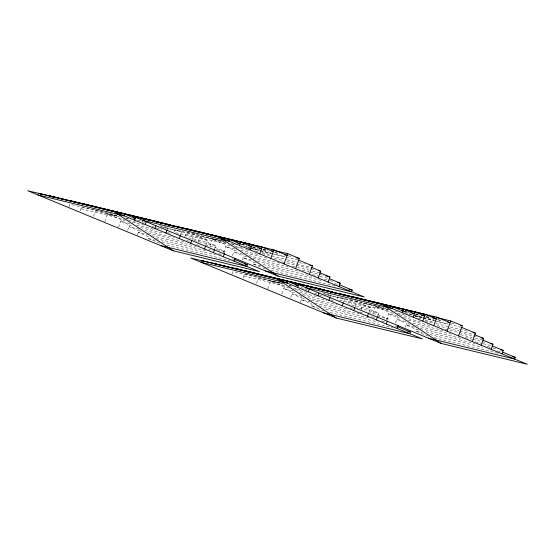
<?xml version="1.0" encoding="UTF-8"?>
<svg xmlns="http://www.w3.org/2000/svg" width="555" height="555" viewBox="0 0 555 555"><rect width="100%" height="100%" fill="white"/><g stroke="black" fill="none" stroke-linecap="round" stroke-linejoin="round"><path stroke-width="0.42" stroke-dasharray="2.77 2.08" d="M180.611 234.765L182.317 230.034M343.614 302.031L345.314 297.3M68.931 206.953L69.916 204.24L117.632 215.784M80.204 210.831L81.675 206.772L116.834 215.278M93.566 216.166L95.481 210.872L118.083 216.346M104.805 221.653L108.232 212.218M118.541 227.342L121.351 219.593L126.373 220.807M127.657 230.29L129.593 224.948L132.936 225.76M137.293 235.167L138.903 230.734L141.414 231.338M159.583 243.187L148.525 238.622L149.142 236.916L138.285 232.434L147.491 234.668M167.166 229.666L167.901 227.633M174.02 231.643L174.756 229.603L224.151 241.557M184.801 236.874L186.515 232.143M192.155 239.427L194.458 233.086M198.128 242.292L200.32 236.243L225.434 242.32M205.863 245.185L207.577 240.461L193.834 234.786L162.858 227.293M209.922 246.247L213.065 237.589M214.681 248.966L215.819 245.816L206.959 242.16L186.029 237.096M223.381 252.712L226.19 244.963L230.374 245.976M224.72 252.733L225.129 251.595L215.208 247.502L205.995 245.275M232.496 255.661L234.432 250.319L236.943 250.929M231.928 274.219L232.913 271.506L280.636 283.05M242.382 259.851L243.742 256.105L247.086 256.909M243.201 278.097L244.672 274.038L280.67 282.745M265.214 268.884L253.364 263.993L253.982 262.286L255.654 262.695M256.563 283.432L258.477 278.138L282.759 284.014M267.801 288.919L271.228 279.484M281.815 293.852L284.347 286.859L289.37 288.08M290.653 297.556L292.589 292.214L295.94 293.026M300.297 302.433L301.899 298L304.411 298.604M324.162 311.105L311.522 305.888L312.139 304.182L301.282 299.7L310.488 301.934M330.412 296.252L330.898 294.899M337.017 298.909L337.752 296.87L387.147 308.823M347.798 304.14L349.511 299.409M355.151 306.693L357.455 300.352M361.132 309.558L363.317 303.509L388.431 309.586M368.867 312.451L370.573 307.727L356.83 302.052L325.854 294.559M372.918 313.513L376.068 304.855M377.677 316.232L378.815 313.082L369.956 309.426L349.026 304.362M386.384 319.978L389.187 312.229L393.37 313.242M387.716 319.999L388.125 318.861L378.205 314.768L369.831 312.743M395.493 322.927L397.429 317.585L399.94 318.195M405.379 327.117L406.739 323.371L410.089 324.175M428.21 336.15L416.361 331.259L416.978 329.552L418.65 329.961M252.365 246.58L255.716 247.391M263.25 249.216L266.601 250.027M242.133 244.249L245.476 245.06M241.113 244.262L245.296 245.275M252.83 247.1L257.021 248.113M262.876 249.528L267.899 250.742M274.6 252.365L279.623 253.579M241.529 244.477L247.391 245.9M252.414 247.114L258.276 248.529M263.299 249.743L267.482 250.756M275.016 252.58L279.2 253.593M288.413 255.82L292.596 256.833M137.765 220.342L142.788 221.556M159.528 225.607L166.229 227.231M187.347 232.344L223.346 241.05M244.276 246.115L271.069 252.601M141.913 221.66L144.425 222.264M245.914 246.822L260.142 250.27M126.457 218.372L128.129 218.774M160.777 226.676L181.707 231.74M231.296 243.742L233.808 244.346M248.036 247.794L249.708 248.196M250.548 248.397L259.761 250.631M260.593 250.832L284.875 256.708M119.325 216.762L107.608 213.925L121.351 219.593M126.02 218.379L128.531 218.989M225.836 242.535L212.44 239.295L226.19 244.963M231.699 243.95L234.21 244.561M248.439 248.002L259.324 250.638M260.163 250.839L271.041 253.475M271.881 253.677L285.277 256.916M286.116 257.118L297.834 259.955M80.94 208.798L124.473 219.329M128.656 220.342L137.03 222.368M152.098 226.017L153.777 226.426M185.779 234.168L228.473 244.498M234.335 245.921L242.708 247.946M255.265 250.985L258.609 251.79M261.96 252.601L270.334 254.627M132.229 222.229L143.953 225.066M156.51 228.105L161.533 229.319M175.762 232.76L207.577 240.461M236.236 247.398L249.625 250.638M262.182 253.677L286.463 259.553M287.303 259.754L298.181 262.383M299.02 262.591L304.882 264.007M129.939 223.526L120.733 221.292L129.593 224.948M136.641 225.143L153.381 229.194M167.617 232.642L170.961 233.447M234.779 248.89L225.573 246.663L234.432 250.319M240.641 250.312L259.06 254.766M274.128 258.415L283.334 260.642M286.685 261.454L295.891 263.68M296.731 263.882L310.96 267.33M140.47 227.585L163.912 233.26M194.049 240.551L215.819 245.816M245.31 252.955L267.919 258.422M282.148 261.87L295.544 265.11M296.377 265.311L309.773 268.551M310.613 268.752L313.957 269.563M139.028 229.069L128.982 226.641L138.903 230.734M144.883 230.485L174.187 237.575M186.744 240.613L191.766 241.834M243.028 254.239L233.822 252.005L243.742 256.105M248.89 255.654L279.866 263.146M292.423 266.185L296.606 267.198M297.445 267.406L309.163 270.236M312.514 271.048L320.048 272.873M148.109 232.961L184.107 241.675M196.664 244.713L201.687 245.927M216.755 249.57L225.129 251.595M252.948 258.332L288.107 266.837M302.343 270.285L309.038 271.901M309.877 272.103L318.244 274.128M319.083 274.337L324.106 275.551M151.681 235.681L196.047 246.413M208.604 249.452L211.954 250.263M251.491 259.83L243.125 257.804L253.982 262.286M257.353 261.252L300.047 271.582M312.604 274.621L319.305 276.244M320.138 276.445L329.351 278.672M155.837 238.539L206.072 250.694M218.628 253.732L221.972 254.544M263.188 264.513L311.743 276.265M324.3 279.304L329.323 280.518M330.163 280.719L332.674 281.329M148.525 238.622L155.22 240.246M161.921 241.862L215.5 254.828M232.24 258.88L234.751 259.49M253.364 263.993L260.899 265.817M266.761 267.232L321.172 280.4M334.568 283.64L339.591 284.861M167.02 245.254L229.812 260.448M271.027 270.424L335.484 286.019M415.362 313.846L418.713 314.657M426.247 316.482L429.598 317.293M405.129 311.515L408.473 312.326M404.109 311.528L408.293 312.541M415.834 314.366L420.017 315.379M425.879 316.794L430.902 318.008M437.597 319.631L442.619 320.846M403.693 311.542L410.388 313.166M415.411 314.38L419.601 315.393M426.296 317.009L430.479 318.022M438.013 319.846L442.203 320.859M451.409 323.086L455.593 324.099M300.761 287.608L305.784 288.822M322.531 292.874L329.226 294.497M350.351 299.61L383.838 307.713M404.762 312.777L422.341 317.03M423.181 317.231L434.065 319.867M304.91 288.926L307.421 289.53M408.91 314.088L412.261 314.9M413.1 315.101L422.306 317.335M289.453 285.638L291.125 286.04M323.78 293.942L344.704 299.006M415.223 316.072L422.757 317.897M423.59 318.098L447.871 323.974M282.322 284.028L270.604 281.191L284.347 286.859M289.023 285.645L291.535 286.255M388.833 309.801L375.444 306.561L389.187 312.229M394.695 311.216L397.207 311.827M414.786 316.079L422.32 317.904M423.16 318.105L434.045 320.741M434.877 320.943L448.273 324.182M449.113 324.384L460.83 327.221M243.936 276.064L285.797 286.193M293.331 288.017L300.026 289.641M315.094 293.283L316.773 293.692M348.776 301.434L391.469 311.764M397.331 313.186L404.026 314.803M418.262 318.251L421.613 319.056M424.957 319.867L433.33 321.893M295.232 289.495L306.95 292.332M319.507 295.371L324.529 296.585M339.598 300.234L370.573 307.727M399.232 314.664L410.11 317.293M425.185 320.943L435.231 323.371M436.063 323.572L449.46 326.819M450.299 327.02L467.879 331.273M292.936 290.792L283.73 288.558L292.589 292.214M299.638 292.409L316.378 296.46M330.613 299.908L334.797 300.921M397.775 316.156L388.569 313.929L397.429 317.585M403.638 317.578L422.057 322.032M437.125 325.681L447.17 328.109M448.01 328.31L458.888 330.947M459.727 331.148L473.956 334.596M302.635 294.649L326.909 300.526M359.564 308.42L378.815 313.082M408.313 320.221L430.916 325.688M445.145 329.136L458.541 332.376M459.38 332.577L472.77 335.817M473.609 336.018L476.96 336.829M302.024 296.335L291.979 293.907L301.899 298M307.886 297.751L337.183 304.841M349.74 307.879L353.091 308.691M406.024 321.505L396.818 319.271L406.739 323.371M412.726 323.121L442.862 330.412M460.442 334.672L472.159 337.502M475.51 338.314L483.044 340.139M311.105 300.227L347.104 308.941M359.661 311.979L363.012 312.784M377.24 316.232L388.125 318.861M415.945 325.598L451.104 334.103M465.34 337.551L472.034 339.167M472.874 339.369L481.247 341.394M482.08 341.602L487.103 342.817M314.678 302.947L359.043 313.679M371.6 316.718L374.951 317.529M414.495 327.096L406.121 325.07L416.978 329.552M420.35 328.518L463.05 338.848M475.607 341.887L482.302 343.51M483.141 343.712L492.347 345.938M318.834 305.805L369.068 317.959M381.625 320.998L384.969 321.81M426.185 331.779L474.74 343.531M487.297 346.57L492.32 347.784M493.159 347.985L495.671 348.596M311.522 305.888L317.384 307.303M325.757 309.329L378.496 322.094M395.236 326.146L397.748 326.756M416.361 331.259L422.223 332.674M429.757 334.498L482.496 347.263M497.564 350.906L502.587 352.127M330.024 312.521L392.808 327.714M434.024 337.69L498.487 353.285"/><path stroke-width="0.83" d="M284.084 263.909L287.157 255.404L273.906 249.937L270.778 258.422M447.08 331.175L450.154 322.67L436.903 317.203L433.781 325.688M133.616 218.039L135.295 218.441L124.882 214.147L124.264 215.853L38.038 194.985M134.678 220.148L135.913 216.741L138.937 217.99M229.721 239.517L143.495 218.649L142.878 220.356L229.104 241.224L229.721 239.517L240.135 243.811L237.623 243.208M145.264 224.518L146.249 221.792M154.914 228.5L155.899 225.781M165.945 233.051L166.923 230.339M179.244 238.539L180.34 235.521M190.753 243.291L191.87 240.197M204.497 248.959L205.593 245.941M287.885 281.413L201.652 260.552L201.035 262.251L287.268 283.119L287.885 281.413L298.292 285.707L295.78 285.103M213.356 252.615L214.417 249.695M223.276 256.708L224.511 253.302M239.517 245.518L240.752 242.105L251.339 246.475L250.104 249.889M234.134 261.19L235.16 258.352M234.751 259.49L247.391 264.707L246.774 266.407L160.548 245.546M259.754 253.871L262.279 247.086L273.296 251.644L271.624 251.242M295.593 268.662L299.298 258.457L287.781 253.704L271.874 249.854M297.674 287.414L298.909 284.007L302.69 285.568M309.336 274.33L312.416 265.831L298.673 260.156M308.261 291.784L309.496 288.378M318.195 277.986L320.658 271.187L311.799 267.531M317.911 295.766L318.896 293.047M328.116 282.079L329.968 276.966L320.048 272.873M328.942 300.317L330.163 296.932M338.973 286.56L340.208 283.154L329.351 278.672M342.241 305.805L343.337 302.787M339.591 284.861L352.231 290.071L351.613 291.777L265.387 270.909M353.75 310.557L354.867 307.463M367.493 316.225L368.589 313.207M376.352 319.881L377.414 316.96M386.273 323.981L387.265 321.248M401.459 310.675L403.131 311.077L392.725 306.783L392.108 308.49L305.874 287.622M402.514 312.784L403.749 309.378L414.335 313.741L413.1 317.155M397.13 328.456L398.164 325.618M397.748 326.756L410.388 331.973L409.77 333.673L323.544 312.812M422.75 321.137L425.276 314.352L436.292 318.91L432.942 318.105M458.59 335.928L462.294 325.723L450.778 320.97L436.549 317.522M472.333 341.596L475.413 333.097L461.67 327.422M481.192 345.252L483.655 338.453L474.796 334.797M491.113 349.345L492.965 344.232L483.044 340.139M501.97 353.826L503.205 350.42L492.347 345.938M502.587 352.127L515.227 357.337L514.61 359.043L428.384 338.175M287.781 253.704L287.157 255.404L284.646 254.794M450.778 320.97L450.154 322.67L447.642 322.06M259.123 248.175L261.634 248.786L251.991 244.79L251.339 246.475L248.827 245.872M421.287 315.24L424.637 316.052L414.987 312.056L414.335 313.741L411.824 313.138M262.279 247.086L176.053 226.225L178.412 227.203M273.906 249.937L187.68 229.069L190.018 230.034M251.991 244.79L154.519 221.244L156.794 222.18M38.656 193.279L124.882 214.147M113.976 211.608L27.75 190.74L173.188 250.756L259.414 271.624L113.976 211.608L173.188 250.756M115.967 212.128L119.318 212.933M218.816 236.978L132.589 216.11L278.027 276.126L364.253 296.994L218.816 236.978L278.027 276.126M219.135 237.089L222.479 237.901M230.852 239.926L233.364 240.537M237.554 241.55L240.898 242.355M265.179 248.231L267.69 248.841M295.947 257.645L299.298 258.457M309.905 265.221L312.416 265.831M318.979 270.778L320.658 271.187M325.778 275.953L329.968 276.966M337.697 282.544L340.208 283.154M244.88 264.097L247.391 264.707M348.88 289.266L352.231 290.071M425.276 314.352L339.05 293.491L341.408 294.469M436.903 317.203L350.677 296.335L353.015 297.307M414.987 312.056L317.522 288.51L319.791 289.446M392.725 306.783L306.492 285.915L308.094 286.581M278.964 279.394L190.747 258.006L336.184 318.022L422.41 338.89L276.973 278.874L336.184 318.022M292.36 282.634L294.872 283.237M382.131 304.355L295.586 283.376L441.024 343.392L527.25 364.26L381.812 304.244L441.024 343.392M413.94 312.056L416.458 312.659M423.153 314.283L425.664 314.893M432.359 316.51L434.87 317.12M460.615 325.32L462.294 325.723M472.902 332.487L475.413 333.097M481.143 337.842L483.655 338.453M490.454 343.628L492.965 344.232M500.693 349.81L503.205 350.42M407.876 331.363L410.388 331.973M512.716 356.733L515.227 357.337M172.966 226.176L169.067 224.567L82.841 203.706L85.179 204.67M335.962 293.442L332.063 291.833L245.837 270.972L248.952 272.255M324.37 290.612L320.436 288.988L234.21 268.12L235.785 268.773M161.373 223.346L157.44 221.722L71.213 200.854L73.572 201.833M143.495 218.649L145.896 219.641M53.467 197.434L49.686 195.873L147.151 219.419L150.121 220.647M214.195 263.764L212.683 263.139L310.148 286.685L313.117 287.913M39.461 193.612L41.861 194.604M201.652 260.552L203.255 261.211M328.761 291.188L330.988 292.11M165.765 223.922L168.734 225.15M223.922 265.817L226.149 266.74M60.925 198.551L63.152 199.474"/></g></svg>
